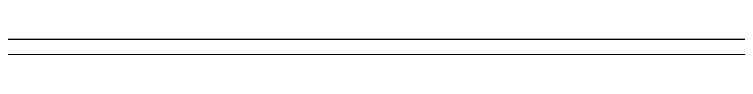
# Model space of a CAD drawing. Header units: millimetres. Extents: x -13069 to 207500, y -71366 to 56785.
# Drawn here: x 47765.1 to 48126.6, y 9527.1 to 9534.4 of the extents above; entities that cross this region are included whole.
import ezdxf

# ---------------------------------------------------------------- set-up
doc = ezdxf.new("R2010")
doc.units = ezdxf.units.MM
doc.layers.add('Обобщенные модели', color=7, linetype='Continuous', lineweight=18)
doc.layers.add('Стены несущие', color=7, linetype='Continuous', lineweight=30)

# ---------------------------------------------------------------- blocks, each defined once
blk = doc.blocks.new('GM_Отверстие прямоугольное _в плите_ - Отверстие-7241419-План потолков 1-го этажа')
at = {"layer": 'Обобщенные модели'}
blk.add_line((310, -575), (310, 575), dxfattribs=at)

msp = doc.modelspace()

# ---------------------------------------------------------------- linework, layer by layer
at = {"layer": 'Стены несущие'}
msp.add_line((48742.353, 9534.429), (47522.5, 9534.429), dxfattribs=at)

# ---------------------------------------------------------------- block references
at = {"layer": 'Обобщенные модели', "rotation": 90.00000000000078}
msp.add_blockref('GM_Отверстие прямоугольное _в плите_ - Отверстие-7241419-План потолков 1-го этажа', (48097.5, 9217.057), dxfattribs=at)

doc.saveas('drawing.dxf')
